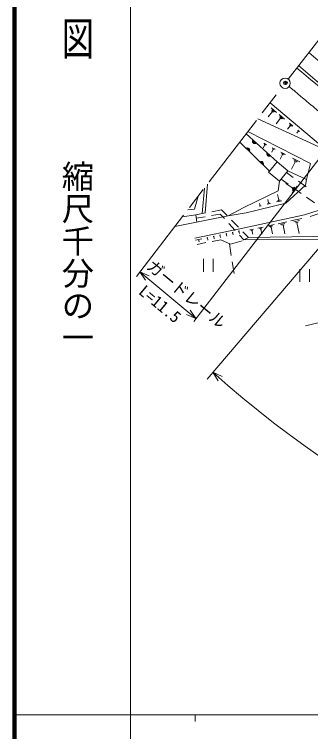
# Model space of a CAD drawing. Units: millimetres, scale not verified. Extents: x 40000 to 680000, y 20000 to 380000.
# Drawn here: x 40000 to 85892, y 202409 to 313625 of the extents above; entities that cross this region are included whole.
import ezdxf
from ezdxf.enums import TextEntityAlignment as Align

# ---------------------------------------------------------------- set-up
doc = ezdxf.new("R2010")
doc.units = ezdxf.units.MM
doc.header["$LTSCALE"] = 1000
doc.header["$PDMODE"] = 32
doc.header["$PDSIZE"] = 500
doc.linetypes.add('CHAIN', pattern=[18.5, 12, -1.5, 3.5, -1.5])
for name, color, linetype, lineweight in [('M-BGD', 7, 'Continuous', 13), ('M-BMK', 2, 'CHAIN', 13), ('M-BMK-SRVR', 3, 'Continuous', 13), ('M-STR-HTXT', 7, 'Continuous', 13), ('M-TTL', 2, 'Continuous', 140), ('M-TTL-BAND', 7, 'Continuous', 13)]:
    doc.layers.add(name, color=color, linetype=linetype, lineweight=lineweight)
doc.layers.add('M-OTRS', color=6, linetype='Continuous')
doc.styles.add('@ＭＳ ゴシック', font='')
doc.styles.add('ＭＳ ゴシック', font='')
doc.styles.get('@ＭＳ ゴシック').set_extended_font_data('@MS Gothic')
doc.styles.get('ＭＳ ゴシック').set_extended_font_data('MS Gothic')

msp = doc.modelspace()

# ---------------------------------------------------------------- linework, layer by layer
at = {"layer": 'M-BGD'}
for p, q in [((79600, 299913), (88407, 292533)), ((80008, 298558), (79298, 297710)), ((79762, 299125), (80609, 298415)), ((79885, 298841), (80309, 298486)), ((79902, 298647), (80114, 298469)), ((81001, 298087), (81848, 297376)), ((88407, 292533), (77700, 297442)), ((81247, 297520), (80537, 296672)), ((81124, 297803), (81548, 297448)), ((81141, 297608), (81353, 297431)), ((82775, 296376), (82333, 295848)), ((82622, 296728), (83149, 296286)), ((82643, 296486), (82907, 296265)), ((76163, 295442), (85887, 290478)), ((84026, 295552), (83736, 295205)), ((83887, 295668), (84165, 295436)), ((78619, 293626), (79072, 293395)), ((78788, 293398), (78557, 292945)), ((78675, 293456), (78901, 293340)), ((80110, 292723), (79879, 292270)), ((79942, 292951), (80394, 292720)), ((79997, 292781), (80223, 292665)), ((81541, 291900), (81160, 291155)), ((81263, 292277), (82009, 291896)), ((81402, 292088), (81775, 291898)), ((81448, 291948), (81634, 291852)), ((83503, 290776), (82924, 289641)), ((83080, 291349), (84215, 290770)), ((83292, 291062), (83859, 290773)), ((83361, 290848), (83645, 290703)), ((82399, 287300), (81336, 288058)), ((82154, 289083), (83193, 288331)), ((69900, 287291), (69569, 282831)), ((83130, 286652), (82029, 287410)), ((83786, 287010), (83022, 285913)), ((84002, 287744), (85217, 286864)), ((69095, 282743), (69427, 286676)), ((83225, 286789), (83034, 286515)), ((83458, 286831), (83076, 286283)), ((84434, 285848), (83213, 286719)), ((67910, 283406), (68457, 285414)), ((79377, 284381), (79244, 284928)), ((81427, 284736), (80601, 284535)), ((80964, 284842), (80762, 285668)), ((81195, 284789), (80782, 284688)), ((81067, 284867), (80860, 284817)), ((86469, 284397), (85248, 285268)), ((78245, 283960), (77928, 283883)), ((78087, 283922), (77990, 284318)), ((79684, 284311), (79137, 284178)), ((79514, 284415), (79241, 284348)), ((66845, 283315), (67910, 283406)), ((68090, 282558), (69604, 282837)), ((71900, 282663), (70528, 282422)), ((70587, 283019), (72100, 283298)), ((72540, 281956), (71900, 282663)), ((72100, 283298), (72958, 282422)), ((73137, 282402), (75884, 282870)), ((85794, 282302), (88179, 283055)), ((69543, 282249), (68171, 282009)), ((73657, 281707), (74706, 280635)), ((80870, 281160), (82221, 281454)), ((82831, 281586), (84526, 281954)), ((83301, 281466), (84149, 281650)), ((83559, 281300), (83983, 281392)), ((67969, 278928), (74949, 280386)), ((74219, 280103), (73211, 281215)), ((76475, 280205), (77055, 280331)), ((77727, 280477), (78527, 280651)), ((77949, 280421), (78349, 280508)), ((78071, 280343), (78271, 280386)), ((78171, 280364), (78345, 279564)), ((79182, 280793), (80237, 281022)), ((79474, 280719), (80002, 280833)), ((79635, 280615), (79898, 280673)), ((79766, 280644), (79996, 279589)), ((81245, 281065), (81920, 281211)), ((81450, 280932), (81788, 281006)), ((81619, 280969), (81913, 279618)), ((83771, 281346), (84139, 279651)), ((70775, 279190), (70971, 279231)), ((70873, 279211), (70955, 278819)), ((71754, 279395), (71950, 279436)), ((71852, 279415), (71934, 279024)), ((72733, 279599), (72929, 279640)), ((72831, 279620), (72912, 279228)), ((73712, 279804), (73907, 279845)), ((73810, 279824), (73891, 279433)), ((74690, 280008), (74886, 280049)), ((74788, 280029), (74870, 279637)), ((75530, 278655), (74890, 279362)), ((75405, 279920), (76263, 279043)), ((76652, 280092), (76942, 280155)), ((76797, 280123), (76923, 279543)), ((68034, 278618), (69013, 278822)), ((68305, 277965), (69661, 278226)), ((68524, 278720), (68605, 278329)), ((69796, 278986), (69992, 279027)), ((69894, 279006), (69976, 278615)), ((70643, 278415), (72000, 278676)), ((72000, 278676), (73476, 277987)), ((73598, 276250), (73305, 278066)), ((73476, 277987), (75297, 278504)), ((75530, 278655), (76263, 279043)), ((69287, 275706), (69287, 273706)), ((70787, 275706), (70787, 273706)), ((74051, 273446), (73758, 275263)), ((84193, 274128), (84193, 272128)), ((85693, 274128), (85693, 272128))]:
    msp.add_line(p, q, dxfattribs=at)
for points in [[(75885, 295079), (80724, 290748), (79496, 289290), (74921, 293826)], [(80724, 290748), (82364, 289347), (81078, 287736), (79387, 289147), (79496, 289290)], [(85887, 290478), (85256, 288038), (82364, 289347)], [(81078, 287736), (80837, 286248), (75561, 283678)], [(75884, 282870), (82049, 284373), (85071, 287136), (85256, 288038)], [(64876, 280754), (73137, 282402), (75561, 283678)], [(74949, 280386), (84934, 282554), (91430, 284607), (93692, 284251), (98546, 278924)], [(66017, 282238), (68090, 282558), (68256, 281428)], [(76263, 279043), (89631, 279243), (94412, 277641), (94857, 277911)], [(95606, 277353), (94985, 276994), (89796, 278736), (75530, 278655)], [(85081, 265318), (95233, 267759), (106546, 270106)]]:
    msp.add_lwpolyline(points, dxfattribs=at)
for centre, radius, start, end in [((315835, 576983), 354253, 229.46861, 234.42738), ((391953, 673674), 480309, 230.08015, 233.70452), ((334874, 600648), 387213, 229.62104, 234.11227), ((77223, 293954), 354, 146.96123, 309.36641), ((77223, 293954), 283, 149.18527, 307.14237), ((77223, 293954), 212, 152.93159, 303.39604), ((77223, 293954), 142, 160.64332, 295.68431), ((77223, 293954), 100, 170.96099, 285.36665), ((76105, 292575), 354, 324.03821, 126.44339), ((76105, 292575), 283, 326.26225, 124.21935), ((76105, 292575), 212, 330.00858, 120.47303), ((76105, 292575), 142, 337.72031, 112.7613), ((76105, 292575), 100, 348.03797, 102.44364), ((79458, 291953), 354, 146.96123, 309.36641), ((79458, 291953), 283, 149.18527, 307.14237), ((79458, 291953), 212, 152.93159, 303.39604), ((79458, 291953), 142, 160.64332, 295.68431), ((79458, 291953), 100, 170.96099, 285.36665), ((78236, 290463), 354, 324.03821, 126.44339), ((78236, 290463), 283, 326.26225, 124.21935), ((78236, 290463), 212, 330.00858, 120.47303), ((78236, 290463), 142, 337.72031, 112.7613), ((78236, 290463), 100, 348.03797, 102.44364)]:
    msp.add_arc(centre, radius, start, end, dxfattribs=at)
at = {"layer": 'M-BMK'}
for p, q in [((82398, 303588), (122441, 355136)), ((58905, 272983), (81440, 302307))]:
    msp.add_line(p, q, dxfattribs=at)
msp.add_arc((297910, 554188), 331286, 229.45553, 236.26265, dxfattribs=at)
at = {"layer": 'M-BMK-SRVR'}
msp.add_circle((81933, 302938), 800, dxfattribs=at)
at = {"layer": 'M-OTRS'}
msp.add_point((81983, 302989), dxfattribs=at)
at = {"layer": 'M-STR-HTXT'}
for p, q in [((87303, 291393), (67786, 266026)), ((94808, 286374), (69858, 257052)), ((59460, 273707), (68113, 266450)), ((59460, 273707), (60320, 272398)), ((59460, 273707), (60899, 273088)), ((68113, 266450), (66674, 267070)), ((68113, 266450), (67253, 267759)), ((70768, 258121), (71587, 256786)), ((70768, 258121), (72186, 257458))]:
    msp.add_line(p, q, dxfattribs=at)
msp.add_arc((187360, 388716), 175068, 228.24234, 260.10759, dxfattribs=at)
at = {"layer": 'M-TTL'}
msp.add_line((40000, 380000), (40000, 20000), dxfattribs=at)
at = {"layer": 'M-TTL-BAND'}
for p, q in [((58000, 370000), (58000, 20000)), ((40000, 205000), (579000, 205000)), ((68000, 205000), (68000, 204000))]:
    msp.add_line(p, q, dxfattribs=at)

# ---------------------------------------------------------------- texts
at = {"layer": 'M-STR-HTXT', "style": 'ＭＳ ゴシック'}
for s, p in [('ガードレール', (66681, 270247)), ('L=11.5', (62574, 268720))]:
    msp.add_text(s, height=1833, rotation=320.392, dxfattribs=at).set_placement(p, align=Align.MIDDLE_CENTER)
at = {"layer": 'M-TTL-BAND', "style": '@ＭＳ ゴシック', "width": 1.4}
msp.add_text('平  面  図', height=3666, rotation=270, dxfattribs=at).set_placement((49777, 306475), align=Align.MIDDLE_RIGHT)
at = {"layer": 'M-TTL-BAND', "style": '@ＭＳ ゴシック'}
msp.add_text('縮尺千分の一', height=3666, rotation=270, dxfattribs=at).set_placement((49777, 261030), align=Align.MIDDLE_RIGHT)

doc.saveas('drawing.dxf')
